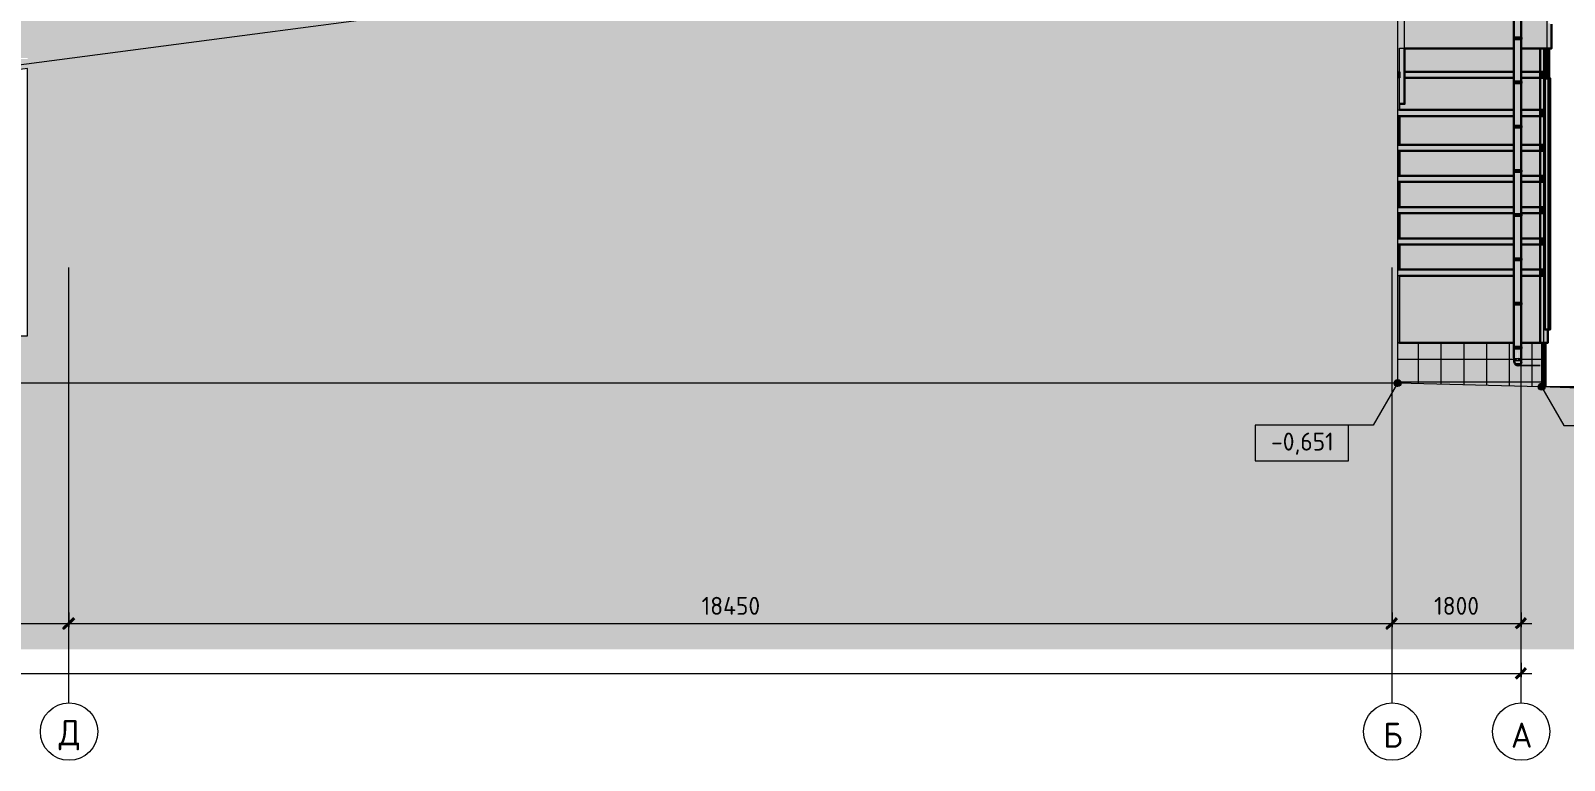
# Model space of a CAD drawing. Header units: millimetres. Extents: x -11345 to 411485, y -9810 to 73012.
# Drawn here: x 323015 to 344403, y 22679 to 32851 of the extents above; entities that cross this region are included whole.
import ezdxf

# ---------------------------------------------------------------- set-up
doc = ezdxf.new("R2010")
doc.units = ezdxf.units.MM
doc.linetypes.add('PDF_IMPORT', pattern=[1, 0.8, -0.2])
for name, color, linetype in [('PDF _Аннотация', 7, 'Continuous'), ('PDF _Линии', 7, 'Continuous'), ('PDF _Оси', 7, 'Continuous'), ('PDF _Отметки', 7, 'Continuous'), ('PDF _Размеры-100', 7, 'Continuous'), ('PDF _Стены наружные', 7, 'Continuous'), ('PDF _Стены отделка', 7, 'Continuous'), ('PDF _Текст', 7, 'Continuous'), ('PDF _Узлы', 7, 'Continuous')]:
    doc.layers.add(name, color=color, linetype=linetype)
doc.layers.add('PDF _Обобщенные модели', color=7, linetype='Continuous', true_color=0xb5bcbf)
doc.layers.add('PDF _Стены штриховка поверхности', color=7, linetype='Continuous', true_color=0xcacbcc)
doc.styles.add('PDF GOST Common', font='GOST_Common.ttf')

msp = doc.modelspace()

# ---------------------------------------------------------------- hatches: boundary and pattern name
at = {"layer": 'PDF _Линии', "transparency": 33554559}
for points in [[(344206.01685, 32542.3805), (344201.78381, 32550.84658), (344193.31773, 32555.07961), (344184.85166, 32550.84658), (344180.61862, 32542.3805), (344184.85166, 32533.91442), (344193.31773, 32529.68138), (344201.78381, 32533.91442)], [(344184.85166, 28499.82888), (344180.61862, 28508.29495), (344172.15254, 28512.52799), (344163.68646, 28508.29495), (344159.45343, 28499.82888), (344163.68646, 28491.3628), (344172.15254, 28487.12976), (344180.61862, 28491.3628)]]:
    msp.add_hatch(color=256, dxfattribs=at).paths.add_polyline_path(points)
at = {"layer": 'PDF _Обобщенные модели', "transparency": 33554559}
h = msp.add_hatch(color=256, dxfattribs=at)
h.paths.add_polyline_path([(343850.44163, 44429.59879), (343854.67466, 44437.21826), (343858.9077, 44445.68433), (343841.97555, 44445.68433), (343841.97555, 44437.21826), (343820.81036, 44399.12091), (343808.11124, 44390.65484), (343791.17909, 44373.72268), (343757.31478, 44361.02357), (343727.68351, 44373.72268), (343723.45048, 44373.72268), (343702.28528, 44394.88787), (343693.81921, 44403.35395), (343672.65402, 44445.68433), (343647.25579, 44445.68433), (343659.9549, 44420.2861), (343651.48882, 44432.98522), (343659.9549, 44407.58699), (343659.9549, 44403.35395), (343655.72186, 44403.35395), (343655.72186, 44365.25661), (343668.42098, 44344.09141), (343672.65402, 44327.15926), (343676.88705, 44318.69318), (343702.28528, 44259.43065), (343702.28528, 43891.15631), (343698.05225, 43891.15631), (343702.28528, 43857.292), (343698.05225, 43857.292), (343698.05225, 41368.26545), (343702.28528, 40775.64009), (343698.05225, 40775.64009), (343698.05225, 40750.24186), (343702.28528, 40157.61649), (343698.05225, 40157.61649), (343698.05225, 40132.21826), (343702.28528, 39543.82593), (343698.05225, 39543.82593), (343698.05225, 38900.4041), (343702.28528, 38307.77873), (343698.05225, 38307.77873), (343698.05225, 38282.3805), (343702.28528, 37693.98817), (343698.05225, 37693.98817), (343698.05225, 37668.58994), (343702.28528, 37075.96457), (343698.05225, 37075.96457), (343698.05225, 35818.75218), (343702.28528, 35226.12681), (343698.05225, 35226.12681), (343698.05225, 35200.72858), (343702.28528, 34608.10321), (343698.05225, 34608.10321), (343698.05225, 33363.58994), (343706.51832, 33359.3569), (343706.51832, 33346.65779), (343710.75136, 33342.42475), (343698.05225, 33342.42475), (343698.05225, 28385.53684), (343702.28528, 28292.41), (343702.28528, 28216.21531), (343706.51832, 28207.74923), (343714.9844, 28195.05012), (343727.68351, 28186.58404), (343736.14959, 28182.351), (343765.78086, 28182.351), (343774.24694, 28186.58404), (343786.94605, 28195.05012), (343795.41213, 28207.74923), (343799.64517, 28216.21531), (343799.64517, 33342.42475), (343791.17909, 33342.42475), (343791.17909, 33350.89082), (343795.41213, 33350.89082), (343791.17909, 33359.3569), (343799.64517, 33363.58994), (343799.64517, 44030.84658), (343795.41213, 44022.3805), (343795.41213, 44026.61354), (343799.64517, 44035.07961), (343799.64517, 44043.54569), (343796.82314, 44043.54569), (343799.64517, 44047.77873), (343799.64517, 44259.43065), (343825.0434, 44318.69318), (343833.50947, 44335.62534), (343837.74251, 44348.32445), (343850.44163, 44369.48964), (343850.44163, 44373.72268), (343846.20859, 44386.4218), (343846.20859, 44416.05307), (343850.44163, 44428.75218)])
h.paths.add_polyline_path([(343829.27643, 44394.88787), (343825.0434, 44386.4218), (343812.34428, 44373.72268), (343812.34428, 44369.48964), (343809.9254, 44366.46604), (343812.34428, 44373.72268), (343825.0434, 44390.65484)], flags=0)
h.paths.add_polyline_path([(343681.12009, 44384.30528), (343689.58617, 44373.72268), (343698.05225, 44361.02357), (343702.28528, 44356.79053), (343705.10731, 44351.14648), (343693.81921, 44365.25661), (343689.58617, 44373.72268), (343685.35313, 44377.95572)], flags=0)
h.paths.add_polyline_path([(343795.41213, 44039.31265), (343791.17909, 44035.07961), (343795.41213, 44041.42917)], flags=0)
h.paths.add_polyline_path([(343780.59649, 44009.68138), (343774.24694, 44005.44835), (343778.47997, 44009.68138)], flags=0)
h.paths.add_polyline_path([(343714.9844, 44001.21531), (343719.21744, 44001.21531), (343719.21744, 43996.98227)], flags=0)
h.paths.add_polyline_path([(343748.84871, 43218.10321), (343753.08174, 42625.47784), (343748.84871, 42625.47784), (343753.08174, 42600.07961), (343748.84871, 42600.07961), (343748.84871, 42625.47784)], flags=0)
h.paths.add_polyline_path([(343753.08174, 28279.71088), (343753.08174, 28275.47784), (343748.84871, 28283.94392)], flags=0)
h.paths.add_polyline_path([(343774.24694, 28283.94392), (343765.78086, 28288.17696), (343770.0139, 28288.17696)], flags=0)
h.paths.add_polyline_path([(343736.14959, 28288.17696), (343740.38263, 28292.41), (343748.84871, 28292.41), (343748.84871, 28385.53684), (343753.08174, 28292.41), (343748.84871, 28292.41)], flags=0)
h.paths.add_polyline_path([(343723.45048, 43992.74923), (343727.68351, 43992.74923), (343736.14959, 43988.51619), (343731.91655, 43988.51619)], flags=0)
h.paths.add_polyline_path([(343765.78086, 44001.21531), (343761.54782, 43988.51619), (343761.54782, 44001.21531)], flags=0)
h.paths.add_polyline_path([(343719.21744, 44009.68138), (343723.45048, 44009.68138), (343727.68351, 44005.44835), (343736.14959, 44001.21531), (343740.38263, 44001.21531), (343740.38263, 43988.51619), (343736.14959, 43996.98227), (343736.14959, 44001.21531), (343723.45048, 44005.44835)], flags=0)
h.paths.add_polyline_path([(343714.9844, 44030.84658), (343719.21744, 44026.61354), (343727.68351, 44022.3805), (343731.91655, 44018.14746), (343723.45048, 44022.3805), (343719.21744, 44022.3805)], flags=0)
h.paths.add_polyline_path([(343723.45048, 44018.14746), (343723.45048, 44013.91442), (343714.9844, 44022.3805)], flags=0)
h.paths.add_polyline_path([(343782.71301, 44026.61354), (343782.71301, 44022.3805), (343778.47997, 44022.3805)], flags=0)
for points in [[(343702.28528, 32758.26545), (343702.28528, 32762.49849), (343698.05225, 32762.49849), (343693.81921, 32758.26545), (343698.05225, 32754.03242), (343702.28528, 32754.03242)], [(343702.28528, 32732.86722), (343702.28528, 32737.10026), (343698.05225, 32737.10026), (343693.81921, 32732.86722), (343698.05225, 32728.63419), (343702.28528, 32728.63419)], [(343702.28528, 32144.47489), (343702.28528, 32148.70793), (343698.05225, 32148.70793), (343693.81921, 32144.47489), (343698.05225, 32140.24186), (343702.28528, 32140.24186)], [(343702.28528, 32119.07666), (343702.28528, 32123.3097), (343698.05225, 32123.3097), (343693.81921, 32119.07666), (343698.05225, 32114.84363), (343702.28528, 32114.84363)], [(343702.28528, 31526.4513), (343702.28528, 31530.68433), (343698.05225, 31530.68433), (343693.81921, 31526.4513), (343698.05225, 31522.21826), (343702.28528, 31522.21826)], [(343702.28528, 31501.05307), (343702.28528, 31505.2861), (343698.05225, 31505.2861), (343693.81921, 31501.05307), (343698.05225, 31496.82003), (343702.28528, 31496.82003)], [(343702.28528, 30908.4277), (343702.28528, 30912.66073), (343698.05225, 30912.66073), (343693.81921, 30908.4277), (343698.05225, 30904.19466), (343702.28528, 30904.19466)], [(343702.28528, 30883.02947), (343702.28528, 30887.2625), (343698.05225, 30887.2625), (343693.81921, 30883.02947), (343698.05225, 30878.79643), (343702.28528, 30878.79643)], [(343702.28528, 30294.63714), (343702.28528, 30298.87017), (343698.05225, 30298.87017), (343693.81921, 30294.63714), (343698.05225, 30290.4041), (343702.28528, 30290.4041)], [(343702.28528, 30269.23891), (343702.28528, 30273.47194), (343698.05225, 30273.47194), (343693.81921, 30269.23891), (343698.05225, 30265.00587), (343702.28528, 30265.00587)], [(343702.28528, 29676.61354), (343702.28528, 29680.84658), (343698.05225, 29680.84658), (343693.81921, 29676.61354), (343698.05225, 29672.3805), (343702.28528, 29672.3805)], [(343702.28528, 29651.21531), (343702.28528, 29655.44835), (343698.05225, 29655.44835), (343693.81921, 29651.21531), (343698.05225, 29646.98227), (343702.28528, 29646.98227)], [(343702.28528, 29058.58994), (343702.28528, 29062.82298), (343698.05225, 29062.82298), (343693.81921, 29058.58994), (343698.05225, 29054.3569), (343702.28528, 29054.3569)], [(343702.28528, 29033.19171), (343702.28528, 29037.42475), (343698.05225, 29037.42475), (343693.81921, 29033.19171), (343698.05225, 29028.95867), (343702.28528, 29028.95867)], [(343702.28528, 28444.79938), (343702.28528, 28449.03242), (343698.05225, 28449.03242), (343693.81921, 28444.79938), (343698.05225, 28440.56634), (343702.28528, 28440.56634)], [(343702.28528, 28419.40115), (343702.28528, 28423.63419), (343698.05225, 28423.63419), (343693.81921, 28419.40115), (343698.05225, 28415.16811), (343702.28528, 28415.16811)]]:
    msp.add_hatch(color=7, dxfattribs=at).paths.add_polyline_path(points)
at = {"layer": 'PDF _Отметки', "transparency": 33554687}
for points in [[(342081.0316, 27987.63124), (342068.33248, 27987.63124), (342064.09944, 27983.3982), (342055.63337, 27983.3982), (342051.40033, 27979.16516), (342047.16729, 27974.93212), (342042.93425, 27974.93212), (342034.46818, 27966.46604), (342034.46818, 27962.23301), (342030.23514, 27957.99997), (342030.23514, 27953.76693), (342026.0021, 27949.53389), (342026.0021, 27924.13566), (342030.23514, 27915.66958), (342030.23514, 27911.43655), (342034.46818, 27907.20351), (342047.16729, 27894.50439), (342051.40033, 27894.50439), (342055.63337, 27890.27135), (342059.86641, 27890.27135), (342064.09944, 27886.03832), (342085.26464, 27886.03832), (342089.49767, 27890.27135), (342097.96375, 27890.27135), (342097.96375, 27894.50439), (342106.42983, 27894.50439), (342106.42983, 27898.73743), (342114.8959, 27907.20351), (342119.12894, 27907.20351), (342119.12894, 27911.43655), (342123.36198, 27915.66958), (342123.36198, 27953.76693), (342119.12894, 27957.99997), (342119.12894, 27962.23301), (342114.8959, 27966.46604), (342106.42983, 27974.93212), (342097.96375, 27979.16516), (342097.96375, 27983.3982), (342085.26464, 27983.3982)], [(344095.95785, 27936.83478), (344074.79266, 27936.83478), (344070.55962, 27932.60174), (344057.86051, 27932.60174), (344057.86051, 27928.3687), (344049.39443, 27919.90262), (344045.16139, 27919.90262), (344045.16139, 27915.66958), (344036.69531, 27907.20351), (344036.69531, 27869.10616), (344045.16139, 27860.64009), (344045.16139, 27856.40705), (344049.39443, 27852.17401), (344053.62747, 27847.94097), (344057.86051, 27847.94097), (344057.86051, 27843.70793), (344066.32658, 27843.70793), (344070.55962, 27839.47489), (344079.0257, 27839.47489), (344087.49177, 27835.24186), (344091.72481, 27839.47489), (344100.19089, 27839.47489), (344104.42393, 27843.70793), (344108.65697, 27843.70793), (344112.89, 27847.94097), (344117.12304, 27847.94097), (344121.35608, 27852.17401), (344125.58912, 27856.40705), (344125.58912, 27860.64009), (344129.82216, 27864.87312), (344129.82216, 27869.10616), (344134.0552, 27873.3392), (344134.0552, 27902.97047), (344129.82216, 27907.20351), (344129.82216, 27911.43655), (344125.58912, 27915.66958), (344125.58912, 27919.90262), (344121.35608, 27919.90262), (344117.12304, 27924.13566), (344108.65697, 27932.60174), (344100.19089, 27932.60174)]]:
    msp.add_hatch(color=256, dxfattribs=at).paths.add_polyline_path(points)
at = {"layer": 'PDF _Стены наружные', "true_color": 0xe2e2e2, "transparency": 33554687}
for points in [[(342076.79856, 33355.12386), (342076.79856, 32279.93212), (342106.42983, 32279.93212), (342106.42983, 32195.27135), (342076.79856, 32195.27135), (342076.79856, 31746.56929), (342106.42983, 31746.56929), (342106.42983, 31831.23006), (342174.15844, 31831.23006), (342174.15844, 33058.81118), (342246.12009, 33058.81118), (342246.12009, 33355.12386)], [(344083.25874, 32279.93212), (344066.32658, 32279.93212), (344066.32658, 32195.27135), (344083.25874, 32195.27135)], [(344129.82216, 32279.93212), (344125.58912, 32279.93212), (344125.58912, 32195.27135), (344129.82216, 32195.27135)], [(342106.42983, 31661.90852), (342076.79856, 31661.90852), (342076.79856, 31259.76988), (342106.42983, 31259.76988)], [(344083.25874, 31746.56929), (344066.32658, 31746.56929), (344066.32658, 31661.90852), (344083.25874, 31661.90852)], [(344129.82216, 31746.56929), (344125.58912, 31746.56929), (344125.58912, 31661.90852), (344129.82216, 31661.90852)], [(344083.25874, 31259.76988), (344066.32658, 31259.76988), (344066.32658, 31175.10911), (344083.25874, 31175.10911)], [(344117.12304, 31259.76988), (344108.65697, 31259.76988), (344108.65697, 31175.10911), (344117.12304, 31175.10911)], [(344129.82216, 31259.76988), (344125.58912, 31259.76988), (344125.58912, 31175.10911), (344129.82216, 31175.10911)], [(342106.42983, 31175.10911), (342076.79856, 31175.10911), (342076.79856, 30827.99997), (342106.42983, 30827.99997)], [(344083.25874, 30827.99997), (344066.32658, 30827.99997), (344066.32658, 30743.3392), (344083.25874, 30743.3392)], [(344117.12304, 30827.99997), (344108.65697, 30827.99997), (344108.65697, 30743.3392), (344117.12304, 30743.3392)], [(344129.82216, 30827.99997), (344125.58912, 30827.99997), (344125.58912, 30743.3392), (344129.82216, 30743.3392)], [(342106.42983, 30743.3392), (342076.79856, 30743.3392), (342076.79856, 30391.99702), (342106.42983, 30391.99702)], [(344083.25874, 30391.99702), (344066.32658, 30391.99702), (344066.32658, 30307.33625), (344083.25874, 30307.33625)], [(344117.12304, 30391.99702), (344108.65697, 30391.99702), (344108.65697, 30307.33625), (344117.12304, 30307.33625)], [(344129.82216, 30391.99702), (344125.58912, 30391.99702), (344125.58912, 30307.33625), (344129.82216, 30307.33625)], [(342106.42983, 30307.33625), (342076.79856, 30307.33625), (342076.79856, 29955.99407), (342106.42983, 29955.99407)], [(344083.25874, 29955.99407), (344066.32658, 29955.99407), (344066.32658, 29871.3333), (344083.25874, 29871.3333)], [(344117.12304, 29955.99407), (344108.65697, 29955.99407), (344108.65697, 29871.3333), (344117.12304, 29871.3333)], [(344129.82216, 29955.99407), (344125.58912, 29955.99407), (344125.58912, 29871.3333), (344129.82216, 29871.3333)], [(342106.42983, 29871.3333), (342076.79856, 29871.3333), (342076.79856, 29519.99112), (342106.42983, 29519.99112)], [(344083.25874, 29519.99112), (344066.32658, 29519.99112), (344066.32658, 29435.33035), (344083.25874, 29435.33035)], [(344117.12304, 29519.99112), (344108.65697, 29519.99112), (344108.65697, 29435.33035), (344117.12304, 29435.33035)], [(344129.82216, 29519.99112), (344125.58912, 29519.99112), (344125.58912, 29435.33035), (344129.82216, 29435.33035)], [(342106.42983, 29435.33035), (342076.79856, 29435.33035), (342076.79856, 28499.82888), (342106.42983, 28499.82888)]]:
    msp.add_hatch(color=254, dxfattribs=at).paths.add_polyline_path(points)
at = {"layer": 'PDF _Стены наружные', "transparency": 33554687}
for points in [[(344070.55962, 32279.93212), (344070.55962, 32284.16516), (344066.32658, 32284.16516), (344062.09354, 32279.93212), (344066.32658, 32275.69908), (344070.55962, 32275.69908)], [(344070.55962, 31259.76988), (344070.55962, 31264.00292), (344066.32658, 31264.00292), (344062.09354, 31259.76988), (344066.32658, 31255.53684), (344070.55962, 31255.53684)], [(344070.55962, 30391.99702), (344070.55962, 30396.23006), (344066.32658, 30396.23006), (344062.09354, 30391.99702), (344066.32658, 30387.76398), (344070.55962, 30387.76398)], [(344070.55962, 29955.99407), (344070.55962, 29960.22711), (344066.32658, 29960.22711), (344062.09354, 29955.99407), (344066.32658, 29951.76103), (344070.55962, 29951.76103)]]:
    msp.add_hatch(color=256, dxfattribs=at).paths.add_polyline_path(points)
at = {"layer": 'PDF _Стены штриховка поверхности', "transparency": 33554687}
for points in [[(328001.94605, 33058.81118), (322871.50357, 33058.81118), (322871.50357, 32478.88492), (322875.73661, 32478.88492), (322875.73661, 32470.41885), (322973.09649, 32470.41885), (322973.09649, 32457.71973), (322875.73661, 32457.71973), (322875.73661, 32453.48669), (322871.50357, 32453.48669), (322871.50357, 32381.52504), (322956.16434, 32394.22416), (322973.09649, 32394.22416), (323586.88705, 32474.65189)], [(342174.15844, 33058.81118), (342174.15844, 31831.23006), (342106.42983, 31831.23006), (342106.42983, 31746.56929), (342076.79856, 31746.56929), (342076.79856, 31661.90852), (342106.42983, 31661.90852), (342106.42983, 31259.76988), (342076.79856, 31259.76988), (342076.79856, 31175.10911), (342106.42983, 31175.10911), (342106.42983, 30827.99997), (342076.79856, 30827.99997), (342076.79856, 30743.3392), (342106.42983, 30743.3392), (342106.42983, 30391.99702), (342076.79856, 30391.99702), (342076.79856, 30307.33625), (342106.42983, 30307.33625), (342106.42983, 29955.99407), (342076.79856, 29955.99407), (342076.79856, 29871.3333), (342106.42983, 29871.3333), (342106.42983, 29519.99112), (342076.79856, 29519.99112), (342076.79856, 29435.33035), (342106.42983, 29435.33035), (342106.42983, 28499.82888), (343698.05225, 28499.82888), (343698.05225, 33058.81118)], [(342106.42983, 32279.93212), (342076.79856, 32279.93212), (342076.79856, 32195.27135), (342106.42983, 32195.27135)]]:
    msp.add_hatch(color=256, dxfattribs=at).paths.add_polyline_path(points)
h = msp.add_hatch(color=256, dxfattribs=at)
h.paths.add_polyline_path([(344083.25874, 29955.99407), (344083.25874, 29871.3333), (344066.32658, 29871.3333), (344066.32658, 29955.99407)])
h.paths.add_polyline_path([(344083.25874, 29519.99112), (344083.25874, 29435.33035), (344066.32658, 29435.33035), (344066.32658, 29519.99112)], flags=0)
h.paths.add_polyline_path([(343799.64517, 33058.81118), (343799.64517, 28499.82888), (344172.15254, 28499.82888), (344172.15254, 28686.08256), (344206.01685, 28686.08256), (344206.01685, 32186.80528), (344193.31773, 32186.80528), (344193.31773, 32601.64304), (344222.949, 32601.64304), (344222.949, 32940.2861), (344210.24989, 32940.2861), (344206.01685, 32944.51914), (344201.78381, 32944.51914), (344206.01685, 32952.98522), (344180.61862, 32952.98522), (344180.61862, 33058.81118)], flags=0)
h.paths.add_polyline_path([(344108.65697, 29435.33035), (344108.65697, 29519.99112), (344117.12304, 29519.99112), (344117.12304, 29435.33035)], flags=0)
h.paths.add_polyline_path([(344108.65697, 29871.3333), (344108.65697, 29955.99407), (344117.12304, 29955.99407), (344117.12304, 29871.3333)], flags=0)
h.paths.add_polyline_path([(344083.25874, 30391.99702), (344083.25874, 30307.33625), (344066.32658, 30307.33625), (344066.32658, 30391.99702)], flags=0)
h.paths.add_polyline_path([(344066.32658, 30743.3392), (344066.32658, 30827.99997), (344083.25874, 30827.99997), (344083.25874, 30743.3392)], flags=0)
h.paths.add_polyline_path([(344108.65697, 30307.33625), (344108.65697, 30391.99702), (344117.12304, 30391.99702), (344117.12304, 30307.33625)], flags=0)
h.paths.add_polyline_path([(344083.25874, 31259.76988), (344083.25874, 31175.10911), (344066.32658, 31175.10911), (344066.32658, 31259.76988)], flags=0)
h.paths.add_polyline_path([(344108.65697, 30743.3392), (344108.65697, 30827.99997), (344117.12304, 30827.99997), (344117.12304, 30743.3392)], flags=0)
h.paths.add_polyline_path([(344108.65697, 31175.10911), (344108.65697, 31259.76988), (344117.12304, 31259.76988), (344117.12304, 31175.10911)], flags=0)
h.paths.add_polyline_path([(344125.58912, 29435.33035), (344125.58912, 29519.99112), (344129.82216, 29519.99112), (344129.82216, 29435.33035)], flags=0)
h.paths.add_polyline_path([(344125.58912, 29871.3333), (344125.58912, 29955.99407), (344129.82216, 29955.99407), (344129.82216, 29871.3333)], flags=0)
h.paths.add_polyline_path([(344125.58912, 30307.33625), (344125.58912, 30391.99702), (344129.82216, 30391.99702), (344129.82216, 30307.33625)], flags=0)
h.paths.add_polyline_path([(344125.58912, 30743.3392), (344125.58912, 30827.99997), (344129.82216, 30827.99997), (344129.82216, 30743.3392)], flags=0)
h.paths.add_polyline_path([(344125.58912, 31175.10911), (344125.58912, 31259.76988), (344129.82216, 31259.76988), (344129.82216, 31175.10911)], flags=0)
h.paths.add_polyline_path([(344066.32658, 31661.90852), (344066.32658, 31746.56929), (344083.25874, 31746.56929), (344083.25874, 31661.90852)], flags=0)
h.paths.add_polyline_path([(344125.58912, 31661.90852), (344125.58912, 31746.56929), (344129.82216, 31746.56929), (344129.82216, 31661.90852)], flags=0)
h.paths.add_polyline_path([(344066.32658, 32195.27135), (344066.32658, 32279.93212), (344083.25874, 32279.93212), (344083.25874, 32195.27135)], flags=0)
h.paths.add_polyline_path([(344167.9195, 32195.27135), (344151.07374, 32195.27135), (344151.93762, 32279.93212), (344167.9195, 32279.93212)], flags=0)
h.paths.add_polyline_path([(344125.58912, 32195.27135), (344125.58912, 32279.93212), (344129.82216, 32279.93212), (344129.82216, 32601.64304), (344150.98735, 32601.64304), (344150.98735, 32186.80528), (344129.82216, 32186.80528), (344129.82216, 32195.27135)], flags=0)
at = {"layer": 'PDF _Стены штриховка поверхности', "true_color": 0x3a3a3a, "transparency": 33554687}
msp.add_hatch(color=250, dxfattribs=at).paths.add_polyline_path([(344142.52127, 28499.82888), (343799.64517, 28499.82888), (343799.64517, 28216.21531), (343795.41213, 28207.74923), (343782.71301, 28195.05012), (343774.24694, 28186.58404), (343765.78086, 28182.351), (343736.14959, 28182.351), (343727.68351, 28186.58404), (343714.9844, 28195.05012), (343706.51832, 28207.74923), (343702.28528, 28216.21531), (343702.28528, 28237.3805), (343698.05225, 28309.34215), (343698.05225, 28499.82888), (342076.79856, 28499.82888), (342076.79856, 27936.83478), (342085.26464, 27936.83478), (344062.09354, 27886.03832), (344142.52127, 27886.03832)])
at = {"layer": 'PDF _Узлы', "true_color": 0x939393, "transparency": 33554687}
msp.add_hatch(color=252, dxfattribs=at).paths.add_polyline_path([(342508.56847, 44259.43065), (336150.54487, 47374.94687), (329792.52127, 44259.43065), (329788.28823, 44259.43065), (329788.28823, 44183.23596), (330330.11714, 44183.23596), (330330.11714, 44085.87607), (330347.0493, 44085.87607), (330347.0493, 43984.28315), (330368.21449, 43984.28315), (330368.21449, 43637.17401), (330423.24399, 43637.17401), (330423.24399, 33376.28905), (322490.53012, 32330.72858), (322490.53012, 32258.76693), (322973.09649, 32322.2625), (322973.09649, 28597.18876), (322846.10534, 28597.18876), (322846.10534, 27936.83478), (342076.79856, 27936.83478), (342076.79856, 44187.46899), (342339.24694, 44259.43065), (342347.71301, 44259.43065), (342504.33543, 44183.23596), (342512.80151, 44179.00292), (342512.80151, 44259.43065)])
at = {"layer": 'PDF _Узлы', "true_color": 0xffffff, "transparency": 33554687}
msp.add_hatch(color=7, dxfattribs=at).paths.add_polyline_path([(322841.87231, 27936.83478), (322841.87231, 28076.52504), (321859.80741, 28059.59289), (321504.23219, 28055.35985), (318138.9667, 28008.79643), (313609.61567, 27936.83478), (310765.0139, 27890.27135), (309203.02275, 27864.87312), (308034.70416, 27843.70793), (306481.17909, 27831.00882), (301113.68646, 27775.97932), (300093.52422, 27763.2802), (299331.57732, 27775.97932), (299064.8959, 27763.2802), (296537.77201, 27665.92032), (296537.77201, 24228.69318), (345725.67761, 24228.69318), (345725.67761, 27831.00882), (345264.27643, 27843.70793), (344718.21449, 27864.87312), (343968.9667, 27890.27135), (342055.63337, 27936.83478)])

# ---------------------------------------------------------------- linework, layer by layer
at = {"layer": 'PDF _Аннотация', "lineweight": 20}
msp.add_lwpolyline([(340091.50357, 27352.67548), (340091.50357, 26853.17696), (341391.04635, 26853.17696), (341391.04635, 27352.67548)], close=True, dxfattribs=at)
at = {"layer": 'PDF _Линии', "lineweight": 9}
msp.add_lwpolyline([(322973.09649, 32322.2625), (322490.53012, 32258.76693), (322490.53012, 32330.72858), (330423.24399, 33376.28905), (330423.24399, 43637.17401), (330368.21449, 43637.17401), (330368.21449, 43984.28315), (330347.0493, 43984.28315), (330347.0493, 44085.87607), (330330.11714, 44085.87607), (330330.11714, 44183.23596), (329788.28823, 44183.23596), (329788.28823, 44259.43065), (336150.54487, 47374.94687), (342512.80151, 44259.43065), (342512.80151, 44179.00292), (342347.71301, 44259.43065), (342076.79856, 44187.46899), (342076.79856, 27936.83478), (322973.09649, 27936.83478), (322846.10534, 27936.83478), (322846.10534, 28597.18876), (322973.09649, 28597.18876)], close=True, dxfattribs=at)
at = {"layer": 'PDF _Линии', "lineweight": 30}
for points in [[(343702.28528, 28228.91442), (343702.28528, 28241.61354), (343702.28528, 28245.84658), (343702.28528, 28250.07961), (343702.28528, 28254.31265), (343702.28528, 28258.54569), (343702.28528, 28262.77873), (343702.28528, 28267.01177), (343702.28528, 28271.24481), (343702.28528, 28275.47784), (343702.28528, 28279.71088), (343702.28528, 28283.94392), (343702.28528, 28288.17696), (343698.05225, 28292.41), (343698.05225, 28300.87607), (343698.05225, 28305.10911), (343698.05225, 28309.34215), (343698.05225, 28313.57519), (343698.05225, 28317.80823), (343698.05225, 28326.2743), (343698.05225, 28330.50734), (343698.05225, 28334.74038), (343698.05225, 28343.20646), (343698.05225, 28347.4395), (343698.05225, 28355.90557), (343698.05225, 28360.13861), (343698.05225, 28364.37165), (343698.05225, 28372.83773), (343698.05225, 28377.07076), (343698.05225, 28385.53684), (343698.05225, 28432.10026), (343698.05225, 43844.59289)], [(343799.64517, 28228.91442), (343799.64517, 28245.84658), (343799.64517, 28250.07961), (343799.64517, 28254.31265), (343799.64517, 28258.54569), (343799.64517, 28262.77873), (343799.64517, 28267.01177), (343799.64517, 28271.24481), (343799.64517, 28275.47784), (343799.64517, 28279.71088), (343799.64517, 28283.94392), (343799.64517, 28288.17696), (343799.64517, 28296.64304), (343799.64517, 28300.87607), (343799.64517, 28305.10911), (343799.64517, 28309.34215), (343799.64517, 28313.57519), (343799.64517, 28322.04127), (343799.64517, 28326.2743), (343799.64517, 28330.50734), (343799.64517, 28334.74038), (343799.64517, 28343.20646), (343799.64517, 28347.4395), (343799.64517, 28355.90557), (343799.64517, 28360.13861), (343799.64517, 28364.37165), (343799.64517, 28372.83773), (343799.64517, 28377.07076), (343799.64517, 28385.53684), (343799.64517, 28432.10026), (343799.64517, 43844.59289)], [(343799.64517, 32601.64304), (344222.949, 32601.64304), (344222.949, 32940.2861)], [(342174.15844, 32605.87607), (342174.15844, 31831.23006), (342106.42983, 31831.23006)], [(342174.15844, 32601.64304), (343698.05225, 32601.64304)], [(344129.82216, 32279.93212), (344066.32658, 32279.93212), (344066.32658, 32601.64304)], [(344129.82216, 32186.80528), (344129.82216, 32542.3805), (344129.82216, 32601.64304)], [(344129.82216, 32542.3805), (344150.98735, 32542.3805)], [(344150.98735, 32186.80528), (344150.98735, 32542.3805), (344155.22039, 32542.3805), (344155.22039, 32601.64304)], [(344167.9195, 32186.80528), (344167.9195, 32542.3805), (344167.9195, 32601.64304)], [(344167.9195, 32542.3805), (344189.08469, 32542.3805)], [(344193.31773, 32186.80528), (344193.31773, 32542.3805), (344193.31773, 32601.64304)], [(342106.42983, 32195.27135), (342106.42983, 32279.93212)], [(342174.15844, 32279.93212), (343698.05225, 32279.93212)], [(343698.05225, 32195.27135), (342174.15844, 32195.27135)], [(343799.64517, 32279.93212), (344066.32658, 32279.93212), (344066.32658, 32195.27135)], [(344129.82216, 32195.27135), (343799.64517, 32195.27135)], [(344100.19089, 32195.27135), (344100.19089, 32279.93212)], [(344125.58912, 32195.27135), (344125.58912, 32279.93212)], [(344150.98735, 32279.93212), (344167.9195, 32279.93212)], [(344167.9195, 32195.27135), (344150.98735, 32195.27135)], [(344180.61862, 28686.08256), (344206.01685, 28686.08256), (344206.01685, 32186.80528), (344180.61862, 32186.80528)], [(344189.08469, 32106.37755), (344180.61862, 32106.37755)], [(342076.79856, 31661.90852), (342106.42983, 31661.90852), (342106.42983, 31259.76988), (342076.79856, 31259.76988)], [(342106.42983, 31746.56929), (343698.05225, 31746.56929)], [(343698.05225, 31661.90852), (342106.42983, 31661.90852)], [(343799.64517, 31746.56929), (344129.82216, 31746.56929)], [(344129.82216, 31661.90852), (343799.64517, 31661.90852)], [(344066.32658, 31661.90852), (344066.32658, 31746.56929)], [(344100.19089, 31661.90852), (344100.19089, 31746.56929)], [(344125.58912, 31661.90852), (344125.58912, 31746.56929)], [(342106.42983, 31259.76988), (343698.05225, 31259.76988)], [(343799.64517, 31259.76988), (344066.32658, 31259.76988), (344129.82216, 31259.76988)], [(344066.32658, 31175.10911), (344066.32658, 31259.76988)], [(344100.19089, 31175.10911), (344100.19089, 31259.76988)], [(344108.65697, 31175.10911), (344108.65697, 31259.76988)], [(344125.58912, 31175.10911), (344125.58912, 31259.76988)], [(342076.79856, 31175.10911), (342106.42983, 31175.10911), (342106.42983, 30827.99997), (342076.79856, 30827.99997)], [(343698.05225, 31175.10911), (342106.42983, 31175.10911)], [(343799.64517, 31175.10911), (344066.32658, 31175.10911), (344129.82216, 31175.10911)], [(342106.42983, 30827.99997), (343698.05225, 30827.99997)], [(343799.64517, 30827.99997), (344129.82216, 30827.99997)], [(344066.32658, 30743.3392), (344066.32658, 30827.99997)], [(344100.19089, 30743.3392), (344100.19089, 30827.99997)], [(344108.65697, 30743.3392), (344108.65697, 30827.99997)], [(344125.58912, 30743.3392), (344125.58912, 30827.99997)], [(342076.79856, 30743.3392), (342106.42983, 30743.3392), (342106.42983, 30391.99702), (342076.79856, 30391.99702)], [(343698.05225, 30743.3392), (342106.42983, 30743.3392)], [(343799.64517, 30743.3392), (344066.32658, 30743.3392), (344129.82216, 30743.3392)], [(342106.42983, 30391.99702), (343698.05225, 30391.99702)], [(343799.64517, 30391.99702), (344066.32658, 30391.99702), (344129.82216, 30391.99702)], [(344066.32658, 30307.33625), (344066.32658, 30391.99702)], [(344100.19089, 30307.33625), (344100.19089, 30391.99702)], [(344108.65697, 30307.33625), (344108.65697, 30391.99702)], [(344125.58912, 30307.33625), (344125.58912, 30391.99702)], [(342076.79856, 30307.33625), (342106.42983, 30307.33625), (342106.42983, 29955.99407), (342076.79856, 29955.99407)], [(343698.05225, 30307.33625), (342106.42983, 30307.33625)], [(343799.64517, 30307.33625), (344066.32658, 30307.33625), (344129.82216, 30307.33625)], [(342106.42983, 29955.99407), (343698.05225, 29955.99407)], [(343799.64517, 29955.99407), (344066.32658, 29955.99407), (344129.82216, 29955.99407)], [(344066.32658, 29871.3333), (344066.32658, 29955.99407)], [(344100.19089, 29871.3333), (344100.19089, 29955.99407)], [(344108.65697, 29871.3333), (344108.65697, 29955.99407)], [(344125.58912, 29871.3333), (344125.58912, 29955.99407)], [(343698.05225, 29871.3333), (342076.79856, 29871.3333)], [(342106.42983, 29871.3333), (342106.42983, 29519.99112)], [(344129.82216, 29871.3333), (343799.64517, 29871.3333)], [(342076.79856, 29519.99112), (343698.05225, 29519.99112)], [(343799.64517, 29519.99112), (344129.82216, 29519.99112)], [(344066.32658, 29435.33035), (344066.32658, 29519.99112)], [(344100.19089, 29435.33035), (344100.19089, 29519.99112)], [(344108.65697, 29435.33035), (344108.65697, 29519.99112)], [(344125.58912, 29435.33035), (344125.58912, 29519.99112)], [(343698.05225, 29435.33035), (342106.42983, 29435.33035)], [(344129.82216, 29435.33035), (343799.64517, 29435.33035)], [(343799.64517, 28499.82888), (344172.15254, 28499.82888), (344172.15254, 28686.08256), (344172.15254, 28499.82888)], [(342106.42983, 28499.82888), (343698.05225, 28499.82888)], [(344142.52127, 28499.82888), (344142.52127, 27886.03832)]]:
    msp.add_lwpolyline(points, dxfattribs=at)
for points in [[(343803.8782, 32732.86722), (343803.8782, 32758.26545), (343748.84871, 32758.26545), (343698.05225, 32758.26545), (343698.05225, 32732.86722), (343748.84871, 32732.86722)], [(343803.8782, 32119.07666), (343803.8782, 32144.47489), (343748.84871, 32144.47489), (343698.05225, 32144.47489), (343698.05225, 32119.07666), (343748.84871, 32119.07666)], [(344180.61862, 32186.80528), (344129.82216, 32186.80528), (344129.82216, 28686.08256), (344180.61862, 28686.08256)], [(343803.8782, 31501.05307), (343803.8782, 31526.4513), (343748.84871, 31526.4513), (343698.05225, 31526.4513), (343698.05225, 31501.05307), (343748.84871, 31501.05307)], [(343803.8782, 30883.02947), (343803.8782, 30908.4277), (343748.84871, 30908.4277), (343698.05225, 30908.4277), (343698.05225, 30883.02947), (343748.84871, 30883.02947)], [(343803.8782, 30269.23891), (343803.8782, 30294.63714), (343748.84871, 30294.63714), (343698.05225, 30294.63714), (343698.05225, 30269.23891), (343748.84871, 30269.23891)], [(343803.8782, 29651.21531), (343803.8782, 29676.61354), (343748.84871, 29676.61354), (343698.05225, 29676.61354), (343698.05225, 29651.21531), (343748.84871, 29651.21531)], [(343803.8782, 29033.19171), (343803.8782, 29058.58994), (343748.84871, 29058.58994), (343698.05225, 29058.58994), (343698.05225, 29033.19171), (343748.84871, 29033.19171)], [(343803.8782, 28419.40115), (343803.8782, 28444.79938), (343748.84871, 28444.79938), (343698.05225, 28444.79938), (343698.05225, 28419.40115), (343748.84871, 28419.40115)]]:
    msp.add_lwpolyline(points, close=True, dxfattribs=at)
at = {"layer": 'PDF _Линии', "lineweight": 30, "ltscale": 9.355345}
msp.add_lwpolyline([(344066.32658, 28499.82888), (344066.32658, 32195.27135)], dxfattribs=at)
at = {"layer": 'PDF _Линии', "lineweight": 30}
msp.add_lwpolyline([(343708.9056, 28231.39886, 0.4070709198), (343757.51594, 28183.85097, 0.4213928059), (343806.24067, 28233.66442)], format="xyb", dxfattribs=at)
at = {"layer": 'PDF _Линии', "lineweight": 9}
msp.add_lwpolyline([(345725.67761, 27831.00882), (344066.32658, 27886.03832), (342085.26464, 27936.83478), (342076.79856, 27936.83478)], dxfattribs=at)
at = {"layer": 'PDF _Обобщенные модели', "color": 7, "lineweight": 18}
for points in [[(343799.64517, 32758.26545), (343803.8782, 32758.26545)], [(343799.64517, 32732.86722), (343803.8782, 32732.86722)], [(343799.64517, 32144.47489), (343803.8782, 32144.47489)], [(343799.64517, 32119.07666), (343803.8782, 32119.07666)], [(343799.64517, 31526.4513), (343803.8782, 31526.4513)], [(343799.64517, 31501.05307), (343803.8782, 31501.05307)], [(343799.64517, 30908.4277), (343803.8782, 30908.4277)], [(343799.64517, 30883.02947), (343803.8782, 30883.02947)], [(343799.64517, 30294.63714), (343803.8782, 30294.63714)], [(343799.64517, 30269.23891), (343803.8782, 30269.23891)], [(343799.64517, 29676.61354), (343803.8782, 29676.61354)], [(343799.64517, 29651.21531), (343803.8782, 29651.21531)], [(343799.64517, 29058.58994), (343803.8782, 29058.58994)], [(343799.64517, 29033.19171), (343803.8782, 29033.19171)], [(343799.64517, 28444.79938), (343803.8782, 28444.79938)], [(343799.64517, 28419.40115), (343803.8782, 28419.40115)]]:
    msp.add_lwpolyline(points, dxfattribs=at)
at = {"layer": 'PDF _Обобщенные модели', "lineweight": 0}
msp.add_lwpolyline([(343702.28528, 28245.84658), (343702.28528, 28245.84658), (343702.28528, 28245.84658)], close=True, dxfattribs=at)
for points in [[(343714.9844, 28262.77873), (343706.51832, 28262.77873), (343714.9844, 28262.77873)], [(343795.41213, 28254.31265), (343706.51832, 28254.31265), (343795.41213, 28254.31265)], [(343736.14959, 28275.47784), (343714.9844, 28275.47784), (343736.14959, 28275.47784)], [(343786.94605, 28275.47784), (343757.31478, 28275.47784), (343786.94605, 28275.47784)], [(343795.41213, 28262.77873), (343786.94605, 28262.77873), (343795.41213, 28262.77873)], [(343799.64517, 28254.31265), (343795.41213, 28254.31265), (343799.64517, 28254.31265)], [(343799.64517, 28254.31265), (343799.64517, 28254.31265), (343799.64517, 28254.31265)], [(343799.64517, 28254.31265), (343799.64517, 28254.31265), (343799.64517, 28254.31265)], [(343795.41213, 28207.74923), (343706.51832, 28207.74923), (343795.41213, 28207.74923)]]:
    msp.add_lwpolyline(points, dxfattribs=at)
at = {"layer": 'PDF _Обобщенные модели', "color": 7, "lineweight": 18}
msp.add_lwpolyline([(343806.24072, 28233.66448, 0.4070709198), (343757.63037, 28281.21236, 0.421392806), (343708.90564, 28231.39892)], format="xyb", dxfattribs=at)
at = {"layer": 'PDF _Оси', "linetype": 'PDF_IMPORT', "lineweight": 9, "ltscale": 20.022978}
for points in [[(323548.78971, 23475.21236), (323548.78971, 29549.62239)], [(342000.60387, 23475.21236), (342000.60387, 29549.62239)], [(343799.64517, 23475.21236), (343799.64517, 29549.62239)]]:
    msp.add_lwpolyline(points, dxfattribs=at)
at = {"layer": 'PDF _Оси', "lineweight": 20}
for centre in [(323550.9075, 23079.42454), (342002.72166, 23079.42454), (343801.76296, 23079.42454)]:
    msp.add_circle(centre, 400.0234, dxfattribs=at)
at = {"layer": 'PDF _Отметки', "lineweight": 20}
for points in [[(342076.79856, 27936.83478), (341738.15549, 27352.67548), (340739.15844, 27352.67548)], [(345920.39738, 27886.03832), (345429.36493, 27886.03832), (344083.25874, 27886.03832), (344396.50357, 27348.44245), (345310.83986, 27348.44245)]]:
    msp.add_lwpolyline(points, dxfattribs=at)
at = {"layer": 'PDF _Отметки', "lineweight": 9}
for centre in [(342078.91664, 27938.95286), (344085.37682, 27888.1564)]:
    msp.add_circle(centre, 48.67838, dxfattribs=at)
at = {"layer": 'PDF _Размеры-100', "lineweight": 40}
for points in [[(323620.75136, 24660.46309), (323548.78971, 24588.50144), (323476.82806, 24520.77283), (323548.78971, 24588.50144)], [(342068.33248, 24660.46309), (342000.60387, 24588.50144), (341928.64222, 24520.77283), (342000.60387, 24588.50144)]]:
    msp.add_lwpolyline(points, close=True, dxfattribs=at)
at = {"layer": 'PDF _Размеры-100', "lineweight": 20}
for points in [[(323548.78971, 24537.70498), (323548.78971, 24588.50144), (323548.78971, 24740.89082), (323548.78971, 24588.50144)], [(342000.60387, 24537.70498), (342000.60387, 24588.50144), (342000.60387, 24740.89082), (342000.60387, 24588.50144)]]:
    msp.add_lwpolyline(points, close=True, dxfattribs=at)
at = {"layer": 'PDF _Размеры-100', "lineweight": 40}
for points in [[(343727.68351, 24520.77283), (343799.64517, 24588.50144), (343867.37378, 24660.46309)], [(343727.68351, 23818.08846), (343799.64517, 23890.05012), (343867.37378, 23962.01177)]]:
    msp.add_lwpolyline(points, dxfattribs=at)
at = {"layer": 'PDF _Размеры-100', "lineweight": 20}
for points in [[(343799.64517, 24740.89082), (343799.64517, 24588.50144), (343799.64517, 24537.70498)], [(300597.25579, 24588.50144), (323548.78971, 24588.50144), (342000.60387, 24588.50144), (343947.80151, 24588.50144)], [(343799.64517, 24038.20646), (343799.64517, 23890.05012), (343799.64517, 23839.25366)], [(300597.25579, 23890.05012), (343947.80151, 23890.05012)]]:
    msp.add_lwpolyline(points, dxfattribs=at)
at = {"layer": 'PDF _Стены наружные', "lineweight": 18}
for points in [[(344163.68646, 32601.64304), (344163.68646, 33058.81118)], [(344112.89, 32601.64304), (344112.89, 32279.93212)], [(344150.98735, 32601.64304), (344150.98735, 32542.3805), (344150.98735, 32186.80528)], [(344189.08469, 32601.64304), (344189.08469, 32542.3805), (344189.08469, 32106.37755)], [(344083.25874, 32279.93212), (344083.25874, 32195.27135)], [(344100.19089, 32279.93212), (344100.19089, 32195.27135)], [(344112.89, 32195.27135), (344112.89, 31746.56929)], [(344129.82216, 32279.93212), (344129.82216, 32195.27135)], [(344176.38558, 32186.80528), (344176.38558, 28686.08256)], [(344206.01685, 32186.80528), (344206.01685, 28686.08256)], [(342106.42983, 31831.23006), (342106.42983, 31746.56929)], [(342106.42983, 31661.90852), (342106.42983, 31259.76988)], [(344083.25874, 31746.56929), (344083.25874, 31661.90852)], [(344100.19089, 31746.56929), (344100.19089, 31661.90852)], [(344112.89, 31661.90852), (344112.89, 31259.76988)], [(344129.82216, 31746.56929), (344129.82216, 31661.90852)], [(344083.25874, 31259.76988), (344083.25874, 31175.10911)], [(344100.19089, 31259.76988), (344100.19089, 31175.10911)], [(344117.12304, 31259.76988), (344117.12304, 31175.10911)], [(344129.82216, 31259.76988), (344129.82216, 31175.10911)], [(342106.42983, 31175.10911), (342106.42983, 30827.99997)], [(344112.89, 31175.10911), (344112.89, 30827.99997)], [(344083.25874, 30827.99997), (344083.25874, 30743.3392)], [(344100.19089, 30827.99997), (344100.19089, 30743.3392)], [(344117.12304, 30827.99997), (344117.12304, 30743.3392)], [(344129.82216, 30827.99997), (344129.82216, 30743.3392)], [(342106.42983, 30743.3392), (342106.42983, 30391.99702)], [(344112.89, 30743.3392), (344112.89, 30391.99702)], [(344083.25874, 30391.99702), (344083.25874, 30307.33625)], [(344100.19089, 30391.99702), (344100.19089, 30307.33625)], [(344117.12304, 30391.99702), (344117.12304, 30307.33625)], [(344129.82216, 30391.99702), (344129.82216, 30307.33625)], [(342106.42983, 30307.33625), (342106.42983, 29955.99407)], [(344112.89, 30307.33625), (344112.89, 29955.99407)], [(344083.25874, 29955.99407), (344083.25874, 29871.3333)], [(344100.19089, 29955.99407), (344100.19089, 29871.3333)], [(344117.12304, 29955.99407), (344117.12304, 29871.3333)], [(344129.82216, 29955.99407), (344129.82216, 29871.3333)], [(342106.42983, 29871.3333), (342106.42983, 29519.99112)], [(344112.89, 29871.3333), (344112.89, 29519.99112)], [(344083.25874, 29519.99112), (344083.25874, 29435.33035)], [(344100.19089, 29519.99112), (344100.19089, 29435.33035)], [(344117.12304, 29519.99112), (344117.12304, 29435.33035)], [(344129.82216, 29519.99112), (344129.82216, 29435.33035)], [(342106.42983, 29435.33035), (342106.42983, 28499.82888)], [(344112.89, 29435.33035), (344112.89, 28499.82888)], [(344083.25874, 28499.82888), (344083.25874, 27886.03832), (344066.32658, 27886.03832)]]:
    msp.add_lwpolyline(points, dxfattribs=at)
at = {"layer": 'PDF _Стены наружные', "color": 254, "lineweight": 0, "true_color": 0xe2e2e2}
for points in [[(344100.19089, 31175.10911), (344100.19089, 31175.10911), (344100.19089, 31175.10911)], [(344100.19089, 31175.10911), (344100.19089, 31175.10911), (344100.19089, 31175.10911)], [(342106.42983, 28499.82888), (342076.79856, 28499.82888), (342106.42983, 28499.82888)], [(344083.25874, 27886.03832), (344083.25874, 27886.03832), (344083.25874, 27886.03832)], [(344083.25874, 27886.03832), (344083.25874, 27886.03832), (344083.25874, 27886.03832)]]:
    msp.add_lwpolyline(points, dxfattribs=at)
for points in [[(344100.19089, 30391.99702), (344100.19089, 30391.99702), (344100.19089, 30391.99702)], [(344100.19089, 29955.99407), (344100.19089, 29955.99407), (344100.19089, 29955.99407)], [(344100.19089, 29519.99112), (344100.19089, 29519.99112), (344100.19089, 29519.99112)]]:
    msp.add_lwpolyline(points, close=True, dxfattribs=at)
at = {"layer": 'PDF _Стены наружные', "color": 254, "true_color": 0xe2e2e2, "transparency": 33554559}
for points in [[(344100.19089, 32279.93212), (344100.19089, 32195.27135), (344100.19089, 32195.27135)], [(344100.19089, 32195.27135), (344100.19089, 32195.27135), (344100.19089, 32279.93212)], [(344100.19089, 31746.56929), (344100.19089, 31700.00587), (344100.19089, 31700.00587)], [(344100.19089, 31700.00587), (344100.19089, 31700.00587), (344100.19089, 31746.56929)], [(344100.19089, 31700.00587), (344100.19089, 31661.90852), (344100.19089, 31661.90852)], [(344100.19089, 31661.90852), (344100.19089, 31661.90852), (344100.19089, 31700.00587)], [(344100.19089, 31259.76988), (344100.19089, 31175.10911), (344100.19089, 31175.10911)], [(344100.19089, 31175.10911), (344100.19089, 31175.10911), (344100.19089, 31259.76988)], [(344100.19089, 30827.99997), (344100.19089, 30743.3392), (344100.19089, 30743.3392)], [(344100.19089, 30743.3392), (344100.19089, 30743.3392), (344100.19089, 30827.99997)], [(344100.19089, 30391.99702), (344100.19089, 30320.03537), (344100.19089, 30320.03537)], [(344100.19089, 30320.03537), (344100.19089, 30320.03537), (344100.19089, 30391.99702)], [(344100.19089, 30320.03537), (344100.19089, 30307.33625), (344100.19089, 30307.33625)], [(344100.19089, 30307.33625), (344100.19089, 30307.33625), (344100.19089, 30320.03537)], [(344100.19089, 29955.99407), (344100.19089, 29922.12976), (344100.19089, 29922.12976)], [(344100.19089, 29922.12976), (344100.19089, 29922.12976), (344100.19089, 29955.99407)], [(344100.19089, 29922.12976), (344100.19089, 29871.3333), (344100.19089, 29871.3333)], [(344100.19089, 29871.3333), (344100.19089, 29871.3333), (344100.19089, 29922.12976)], [(344100.19089, 29519.99112), (344100.19089, 29435.33035), (344100.19089, 29435.33035)], [(344100.19089, 29435.33035), (344100.19089, 29435.33035), (344100.19089, 29519.99112)], [(344172.15254, 28686.08256), (344172.15254, 28499.82888), (344172.15254, 28499.82888)], [(344172.15254, 28499.82888), (344172.15254, 28499.82888), (344172.15254, 28686.08256)]]:
    msp.add_solid(points, dxfattribs=at)
at = {"layer": 'PDF _Стены отделка', "lineweight": 9}
for points in [[(342076.79856, 32279.93212), (342106.42983, 32279.93212), (342106.42983, 32605.87607), (342174.15844, 32605.87607), (342174.15844, 33355.12386)], [(342076.79856, 31746.56929), (342106.42983, 31746.56929), (342106.42983, 32195.27135), (342076.79856, 32195.27135)], [(342076.79856, 28499.82888), (342106.42983, 28499.82888), (342106.42983, 29435.33035), (342076.79856, 29435.33035)]]:
    msp.add_lwpolyline(points, dxfattribs=at)
at = {"layer": 'PDF _Стены штриховка поверхности', "lineweight": 0, "const_width": 21.16519}
msp.add_lwpolyline([(344140.40475, 32601.64304), (344140.40475, 32542.3805), (344140.40475, 32186.80528)], dxfattribs=at)
at = {"layer": 'PDF _Стены штриховка поверхности', "lineweight": 0}
for points in [[(344163.68646, 32601.64304), (344163.68646, 32601.64304), (344163.68646, 32601.64304)], [(344129.82216, 31179.34215), (344129.82216, 31179.34215), (344129.82216, 31179.34215)]]:
    msp.add_lwpolyline(points, close=True, dxfattribs=at)
for points in [[(344129.82216, 30743.3392), (344129.82216, 30743.3392), (344129.82216, 30743.3392)], [(344129.82216, 30743.3392), (344129.82216, 30743.3392), (344129.82216, 30743.3392)], [(344129.82216, 30743.3392), (344129.82216, 30743.3392), (344129.82216, 30743.3392)], [(344129.82216, 29871.3333), (344129.82216, 29871.3333), (344129.82216, 29871.3333)], [(344129.82216, 29871.3333), (344129.82216, 29871.3333), (344129.82216, 29871.3333)]]:
    msp.add_lwpolyline(points, dxfattribs=at)
at = {"layer": 'PDF _Стены штриховка поверхности', "color": 7, "lineweight": 9}
for points in [[(342368.8782, 27928.3687), (342368.8782, 28499.82888)], [(342686.35608, 27919.90262), (342686.35608, 28499.82888)], [(343003.83396, 27911.43655), (343003.83396, 28499.82888)], [(343321.31183, 27907.20351), (343321.31183, 28499.82888)], [(343638.78971, 27898.73743), (343638.78971, 28499.82888)], [(343956.26759, 27890.27135), (343956.26759, 28499.82888)], [(344087.49177, 27886.03832), (344087.49177, 28499.82888), (344087.49177, 27886.03832)], [(344091.72481, 27886.03832), (344091.72481, 28499.82888), (344091.72481, 27886.03832)], [(344095.95785, 27886.03832), (344095.95785, 28499.82888), (344095.95785, 27886.03832)], [(344100.19089, 27886.03832), (344100.19089, 28499.82888), (344100.19089, 27886.03832)], [(344104.42393, 27886.03832), (344104.42393, 28499.82888), (344104.42393, 27886.03832)], [(344108.65697, 27886.03832), (344108.65697, 28499.82888), (344108.65697, 27886.03832)], [(344112.89, 27886.03832), (344112.89, 28499.82888), (344112.89, 27886.03832)], [(344117.12304, 27886.03832), (344117.12304, 28499.82888), (344117.12304, 27886.03832)], [(344121.35608, 27886.03832), (344121.35608, 28499.82888), (344121.35608, 27886.03832)], [(344125.58912, 27886.03832), (344125.58912, 28499.82888)], [(344129.82216, 27886.03832), (344129.82216, 28499.82888), (344129.82216, 27886.03832)], [(344134.0552, 27886.03832), (344134.0552, 28499.82888), (344134.0552, 27886.03832)], [(344138.28823, 27886.03832), (344138.28823, 28499.82888), (344138.28823, 27886.03832)], [(344142.52127, 27886.03832), (344142.52127, 28499.82888)], [(342076.79856, 28271.24481), (343702.28528, 28271.24481)], [(343799.64517, 28271.24481), (344066.32658, 28271.24481), (344083.25874, 28271.24481), (344142.52127, 28271.24481)], [(342076.79856, 27953.76693), (344066.32658, 27953.76693), (344083.25874, 27953.76693), (344142.52127, 27953.76693)]]:
    msp.add_lwpolyline(points, dxfattribs=at)
at = {"layer": 'PDF _Стены штриховка поверхности', "color": 250, "lineweight": 0, "true_color": 0x3a3a3a}
msp.add_lwpolyline([(344066.32658, 28182.351), (343765.78086, 28182.351), (344066.32658, 28182.351)], dxfattribs=at)

# ---------------------------------------------------------------- texts
at = {"layer": 'PDF _Текст', "attachment_point": 4, "style": 'PDF GOST Common'}
for s, insert, char_height in [('-0,651', (340313.85651, 27093.54184), 249.99885), ('18450', (332372.3536, 24833.00893), 249.99885), ('1800', (342587.08853, 24833.00893), 249.99885), ('Д', (323406.41235, 23029.55911), 349.99839), ('Б', (341875.90795, 23029.55911), 349.99839), ('А', (343658.0903, 23029.55911), 349.99839)]:
    msp.add_mtext(s, dxfattribs=dict(at, insert=insert, char_height=char_height))

doc.saveas('drawing.dxf')
